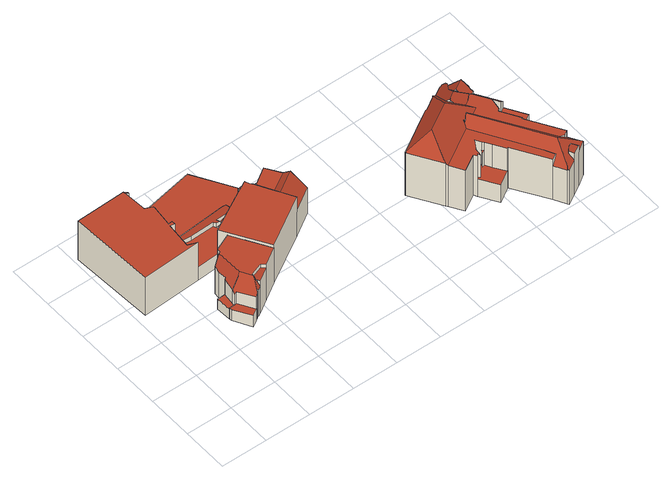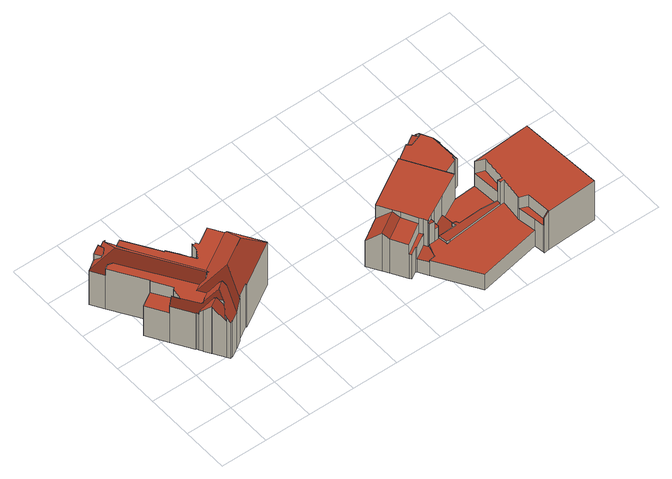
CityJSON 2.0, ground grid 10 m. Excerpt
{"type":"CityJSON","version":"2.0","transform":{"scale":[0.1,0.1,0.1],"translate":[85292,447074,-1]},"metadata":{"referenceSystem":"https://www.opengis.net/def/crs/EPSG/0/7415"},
"CityObjects":{
"building1":{"type":"Building","attributes":{"b3_bag_bag_overlap":0,"b3_bouwlagen":3,"b3_dak_type":"slanted","b3_extrusie":0,"b3_h_dak_50p":9.18,"b3_h_dak_70p":9.2,"b3_h_dak_max":10.09,"b3_h_dak_min":2.19,"b3_h_maaiveld":-0.199,"b3_is_glas_dak":false,"b3_kas_warenhuis":false,"b3_mutatie_AHN3_AHN4":false,"b3_mutatie_AHN4_AHN5":false,"b3_n_vlakken":8,"b3_opp_buitenmuur":221.68,"b3_opp_dak_plat":68.99,"b3_opp_dak_schuin":38.14,"b3_opp_grond":90.68,"b3_opp_scheidingsmuur":89.36,"b3_rmse_lod12":2.49,"b3_rmse_lod13":0.911,"b3_rmse_lod22":0.285,"b3_succes":true,"b3_t_run":308,"b3_val3dity_lod12":"[]","b3_val3dity_lod13":"[]","b3_val3dity_lod22":"[]","b3_volume_lod12":852.06,"b3_volume_lod13":777.36,"b3_volume_lod22":745.06,"geconstateerd":false,"oorspronkelijkbouwjaar":1928,"rf_force_lod11":false,"status":"Pand in gebruik"},"children":["building1-1"]},
"building1-1":{"type":"BuildingPart","parents":["building1"],"geometry":[{"type":"Solid","lod":"2.2","boundaries":[[[[0,1,2,3,4,5,6,7,8,9,10,11,12,13,14,15,16,17,18,19,20,21]],[[22,19,18,23]],[[23,18,17,24]],[[25,26,24,27]],[[28,6,5,29]],[[30,9,8,31]],[[27,24,17,16,32]],[[33,7,6,28]],[[34,35,36,37]],[[38,39,40,41,42,43]],[[43,42,26,25]],[[44,0,21,45]],[[46,47,11,10,48]],[[37,36,47,46]],[[32,16,15,49]],[[50,51,52,53]],[[54,55,56]],[[51,50,56]],[[57,58,12,11,47]],[[55,54,58,57]],[[59,13,12,58]],[[53,52,35,34]],[[48,10,9,30]],[[39,38,60]],[[49,15,14,61]],[[61,14,13,59]],[[45,21,20,62]],[[63,62,20,19,22]],[[42,41,62,63]],[[64,2,1,65,66]],[[66,65,40,39]],[[67,3,2,64]],[[65,1,0,44]],[[31,8,7,33]],[[68,4,3,67]],[[29,5,4,68]],[[35,52,51,56,55,57,47,36]],[[49,61,50,53,69,60,38,43,25,27,32]],[[61,59,58,54,56,50]],[[42,63,22,23,24,26]],[[65,44,45,62,41,40]],[[31,33,28,29,69,53,34,37,46,48,30]],[[29,68,67,64,66,39,60,69]]]],"semantics":{"surfaces":[{"type":"GroundSurface"},{"type":"WallSurface","on_footprint_edge":true},{"type":"WallSurface","on_footprint_edge":false},{"type":"RoofSurface","b3_azimut":160.28,"b3_h_dak_50p":8.37,"b3_h_dak_70p":8.39,"b3_h_dak_max":9.24,"b3_h_dak_min":8.3,"b3_hellingshoek":4.36},{"type":"RoofSurface","b3_azimut":239.44,"b3_h_dak_50p":7.62,"b3_h_dak_70p":8.32,"b3_h_dak_max":9.7,"b3_h_dak_min":5.86,"b3_hellingshoek":58.17},{"type":"RoofSurface","b3_azimut":147.71,"b3_h_dak_50p":8.31,"b3_h_dak_70p":8.35,"b3_h_dak_max":9.04,"b3_h_dak_min":7.97,"b3_hellingshoek":60.77},{"type":"RoofSurface","b3_azimut":255.49,"b3_h_dak_50p":2.77,"b3_h_dak_70p":2.79,"b3_h_dak_max":6.43,"b3_h_dak_min":2.74,"b3_hellingshoek":1.87},{"type":"RoofSurface","b3_azimut":105.83,"b3_h_dak_50p":2.42,"b3_h_dak_70p":2.42,"b3_h_dak_max":6.57,"b3_h_dak_min":2.41,"b3_hellingshoek":0.473},{"type":"RoofSurface","b3_azimut":318.35,"b3_h_dak_50p":9.21,"b3_h_dak_70p":9.22,"b3_h_dak_max":9.7,"b3_h_dak_min":9.16,"b3_hellingshoek":0.509},{"type":"RoofSurface","b3_azimut":268.98,"b3_h_dak_50p":7.52,"b3_h_dak_70p":8.32,"b3_h_dak_max":9.21,"b3_h_dak_min":6.51,"b3_hellingshoek":59.47}],"values":[[0,1,1,2,1,1,1,1,2,2,2,1,1,2,1,2,2,2,1,2,1,2,1,2,1,1,1,1,2,1,2,1,1,1,1,1,3,4,5,6,7,8,9]]}}]},
"building2":{"type":"Building","attributes":{"b3_bag_bag_overlap":0,"b3_bouwlagen":4,"b3_dak_type":"slanted","b3_extrusie":0,"b3_h_dak_50p":9.82,"b3_h_dak_70p":10.02,"b3_h_dak_max":11.3,"b3_h_dak_min":-0.194,"b3_h_maaiveld":-0.245,"b3_is_glas_dak":false,"b3_kas_warenhuis":false,"b3_mutatie_AHN3_AHN4":false,"b3_mutatie_AHN4_AHN5":false,"b3_n_vlakken":27,"b3_opp_buitenmuur":860.23,"b3_opp_dak_plat":609.06,"b3_opp_dak_schuin":77.87,"b3_opp_grond":651.88,"b3_opp_scheidingsmuur":370.91,"b3_rmse_lod12":4.03,"b3_rmse_lod13":0.863,"b3_rmse_lod22":0.54,"b3_succes":true,"b3_t_run":1038,"b3_val3dity_lod12":"[]","b3_val3dity_lod13":"[]","b3_val3dity_lod22":"[]","b3_volume_lod12":6692.59,"b3_volume_lod13":5113.74,"b3_volume_lod22":5020.92,"geconstateerd":false,"oorspronkelijkbouwjaar":1923,"rf_force_lod11":false,"status":"Pand in gebruik"},"children":["building2-1"]},
"building2-1":{"type":"BuildingPart","parents":["building2"],"geometry":[{"type":"Solid","lod":"2.2","boundaries":[[[[70,71,72,73,74,75,76,10,77,78,79,80,81,82,83,84,85,86,87,88]],[[89,80,79,90,91]],[[92,76,75,93]],[[94,10,76,92,95]],[[96,97,98,99]],[[95,92,97,96]],[[100,70,88,101,102]],[[103,104,105,106]],[[107,108,109,110]],[[108,111,112,113,114]],[[93,75,74,115]],[[115,74,73,116]],[[101,88,87,117]],[[118,119,120,121]],[[122,78,77,123]],[[124,125,126,127]],[[128,129,130,131]],[[132,133,134,129,128]],[[135,136,84,83,137]],[[90,79,78,122]],[[138,139,140,141,142]],[[141,140,143,144,145]],[[146,121,120,123,147]],[[147,123,77,10,94]],[[142,141,148,149]],[[150,127,126,149,151]],[[152,153,154,125,124]],[[155,156,157,158,159]],[[102,101,157,156]],[[160,161,127,150]],[[159,158,162,161,160]],[[163,104,164,153,152]],[[161,162,104,163]],[[153,164,104,103]],[[106,105,117,165]],[[165,117,87,86,166]],[[167,118,168,169]],[[169,168,170,171]],[[172,82,81,173]],[[137,83,82,172]],[[131,130,174,175]],[[173,81,80,89]],[[175,174,136,135]],[[176,177,85,84,136]],[[178,179,180,181]],[[129,134,177,176]],[[166,86,85,177]],[[110,109,182,183]],[[183,182,114,184]],[[184,114,113,185,186]],[[113,112,187,188]],[[189,190,133,132]],[[186,185,191,190,189]],[[192,193,194,195]],[[181,180,196,197]],[[198,197,196,179,178,199]],[[144,143,197,198]],[[125,154,139,138]],[[200,201,119,118,167]],[[116,73,72,193,192]],[[151,149,148,121,146]],[[99,98,195,202]],[[202,195,194,156,155]],[[193,72,71,203]],[[203,71,70,100]],[[145,144,204]],[[171,170,204]],[[91,90,111,108,107]],[[188,187,201,200]],[[199,178,191,185]],[[93,115,97,92]],[[161,163,152,124,127]],[[117,105,104,164,104,162,158,157,101]],[[175,135,137,172]],[[129,176,136,174,130]],[[114,182,109,108]],[[179,196,180]],[[125,138,142,149,126]],[[145,204,170,168,118,121,148,141]],[[98,116,192,195]],[[116,98,97,115]],[[202,155,159,160,150,151,146,147,94,95,96,99]],[[203,100,102,156,194,193]],[[201,187,112,111,90,122,123,120,119]],[[91,107,110,183,184,186,189,132,128,131,175,172,173,89]],[[191,178,181,197,143,140,139,154,153,103,106,165,166,177,134,133,190]],[[199,185,113,188,200,167,169,171,204,144,198]]]],"semantics":{"surfaces":[{"type":"GroundSurface"},{"type":"WallSurface","on_footprint_edge":true},{"type":"WallSurface","on_footprint_edge":false},{"type":"RoofSurface","b3_azimut":148.73,"b3_h_dak_50p":8.41,"b3_h_dak_70p":9.18,"b3_h_dak_max":10.2,"b3_h_dak_min":6.64,"b3_hellingshoek":44.58},{"type":"RoofSurface","b3_azimut":324.52,"b3_h_dak_50p":9.09,"b3_h_dak_70p":9.09,"b3_h_dak_max":10.14,"b3_h_dak_min":9.09,"b3_hellingshoek":18.89},{"type":"RoofSurface","b3_azimut":141.37,"b3_h_dak_50p":3.29,"b3_h_dak_70p":3.33,"b3_h_dak_max":6.27,"b3_h_dak_min":3.19,"b3_hellingshoek":4.12},{"type":"RoofSurface","b3_azimut":86.12,"b3_h_dak_50p":8.96,"b3_h_dak_70p":10,"b3_h_dak_max":10,"b3_h_dak_min":8.94,"b3_hellingshoek":42.73},{"type":"RoofSurface","b3_azimut":268.9,"b3_h_dak_50p":6.91,"b3_h_dak_70p":6.92,"b3_h_dak_max":9.98,"b3_h_dak_min":6.88,"b3_hellingshoek":1.91},{"type":"RoofSurface","b3_azimut":255.92,"b3_h_dak_50p":6.83,"b3_h_dak_70p":6.84,"b3_h_dak_max":9.91,"b3_h_dak_min":6.78,"b3_hellingshoek":1.9},{"type":"RoofSurface","b3_azimut":56.77,"b3_h_dak_50p":-0.111,"b3_h_dak_70p":-0.111,"b3_h_dak_max":-0.108,"b3_h_dak_min":-0.112,"b3_hellingshoek":0.366},{"type":"RoofSurface","b3_azimut":306.59,"b3_h_dak_50p":6.9,"b3_h_dak_70p":6.9,"b3_h_dak_max":10.11,"b3_h_dak_min":6.89,"b3_hellingshoek":1.23},{"type":"RoofSurface","b3_azimut":328.1,"b3_h_dak_50p":4.41,"b3_h_dak_70p":4.64,"b3_h_dak_max":10.08,"b3_h_dak_min":3.31,"b3_hellingshoek":32.75},{"type":"RoofSurface","b3_azimut":324.1,"b3_h_dak_50p":8.77,"b3_h_dak_70p":8.8,"b3_h_dak_max":10.18,"b3_h_dak_min":8.69,"b3_hellingshoek":2.25},{"type":"RoofSurface","b3_azimut":328.09,"b3_h_dak_50p":9.24,"b3_h_dak_70p":9.44,"b3_h_dak_max":10.18,"b3_h_dak_min":8.79,"b3_hellingshoek":32.75},{"type":"RoofSurface","b3_azimut":257.18,"b3_h_dak_50p":10.06,"b3_h_dak_70p":10.11,"b3_h_dak_max":10.2,"b3_h_dak_min":9.92,"b3_hellingshoek":1.11},{"type":"RoofSurface","b3_azimut":172.3,"b3_h_dak_50p":6.27,"b3_h_dak_70p":6.29,"b3_h_dak_max":8.7,"b3_h_dak_min":6.19,"b3_hellingshoek":2.54},{"type":"RoofSurface","b3_azimut":154.1,"b3_h_dak_50p":3.34,"b3_h_dak_70p":3.34,"b3_h_dak_max":10.02,"b3_h_dak_min":3.33,"b3_hellingshoek":0.233},{"type":"RoofSurface","b3_azimut":110.45,"b3_h_dak_50p":10.02,"b3_h_dak_70p":10.06,"b3_h_dak_max":10.16,"b3_h_dak_min":9.87,"b3_hellingshoek":0.948},{"type":"RoofSurface","b3_azimut":120.73,"b3_h_dak_50p":3.87,"b3_h_dak_70p":3.9,"b3_h_dak_max":9.93,"b3_h_dak_min":3.75,"b3_hellingshoek":0.666},{"type":"RoofSurface","b3_azimut":357.84,"b3_h_dak_50p":4.3,"b3_h_dak_70p":4.34,"b3_h_dak_max":4.47,"b3_h_dak_min":4.17,"b3_hellingshoek":6.94}],"values":[[0,1,1,1,2,2,1,2,2,2,1,1,1,2,1,2,2,2,1,1,2,2,2,1,2,2,2,2,2,2,2,2,2,2,2,1,2,2,1,1,2,1,2,1,2,2,1,2,2,2,2,2,2,2,2,2,2,2,2,1,2,2,2,1,1,2,2,2,2,2,3,4,5,6,7,8,9,10,11,12,13,14,15,16,17,18,19]]}}]},
"building3":{"type":"Building","attributes":{"b3_bouwlagen":3,"b3_dak_type":"slanted","b3_extrusie":0,"b3_h_dak_50p":10.86,"b3_h_dak_70p":11.75,"b3_h_dak_max":16.23,"b3_h_dak_min":4.48,"b3_h_maaiveld":-0.177,"b3_is_glas_dak":false,"b3_kas_warenhuis":false,"b3_mutatie_AHN3_AHN4":false,"b3_mutatie_AHN4_AHN5":false,"b3_n_vlakken":26,"b3_opp_buitenmuur":1049.02,"b3_opp_dak_plat":180.26,"b3_opp_dak_schuin":383.92,"b3_opp_grond":385.2,"b3_opp_scheidingsmuur":0,"b3_rmse_lod12":2.13,"b3_rmse_lod13":1.28,"b3_rmse_lod22":0.318,"b3_succes":true,"b3_t_run":907,"b3_val3dity_lod12":"[]","b3_val3dity_lod13":"[]","b3_val3dity_lod22":"[]","b3_volume_lod12":4603.36,"b3_volume_lod13":4438.03,"b3_volume_lod22":4277.06,"geconstateerd":false,"oorspronkelijkbouwjaar":1920,"rf_force_lod11":false,"status":"Pand in gebruik"},"children":["building3-1"]},
"building3-1":{"type":"BuildingPart","parents":["building3"],"geometry":[{"type":"Solid","lod":"2.2","boundaries":[[[[205,206,207,208,209,210,211,212,213,214,215,216,217,218,219,220,221,222,223,224,225,226,227,228,229,230,231,232,233,234,235,236,237,238,239,240,241,242,243,244]],[[245,214,213,246]],[[247,248,244,243,249]],[[250,251,252]],[[253,237,236,254,255]],[[256,257,258,259]],[[259,258,260]],[[261,262,263]],[[264,265,238,237,253]],[[257,205,244,248]],[[248,247,266]],[[267,268,269,270]],[[271,272,273]],[[274,239,238,265]],[[275,276,231,230,277]],[[278,229,228,279]],[[280,223,222,281]],[[246,213,212,282]],[[283,220,219,284]],[[285,286,268,267]],[[287,288,289]],[[286,285,289]],[[290,210,209,291,292]],[[292,291,293,294]],[[291,209,208,295]],[[281,222,221,296]],[[296,221,220,283]],[[297,217,216,298]],[[298,216,215,299]],[[288,287,300]],[[301,302,226,225,303]],[[303,225,224,304]],[[254,236,235,305]],[[277,230,229,278]],[[306,307,308]],[[294,293,309,310]],[[310,309,311,312]],[[313,314,315,316]],[[317,318,319]],[[318,317,265,264]],[[320,321,322]],[[323,241,240,320]],[[321,320,240,239,274]],[[295,208,207,324]],[[325,326,324,327]],[[282,212,211,328]],[[328,211,210,290]],[[329,330,331,332,333]],[[299,215,214,245]],[[334,227,226,302]],[[270,269,302,301]],[[335,336,337,338]],[[339,340,336,335]],[[255,254,340,339]],[[341,342,343,344]],[[305,235,234,343]],[[345,346,347]],[[344,343,234,233,348]],[[312,311,349,350]],[[338,337,342,341]],[[316,315,351,352]],[[352,351,242,241,323,353]],[[249,243,242,351]],[[350,349,330,329]],[[354,355,356,326,325]],[[353,323,357,358]],[[358,357,314,313]],[[359,218,217,297]],[[284,219,218,359]],[[304,224,223,280]],[[251,307,306]],[[251,250,360]],[[279,228,227,334]],[[276,275,361]],[[362,232,231,276]],[[348,233,232,362]],[[333,332,355,354]],[[363,364,356,355]],[[332,331,364,363]],[[346,345,365]],[[272,271,262,261]],[[327,324,207,206,366]],[[366,206,205,257,256]],[[246,367,299,245]],[[342,337,336,340,254,305,343]],[[272,261,263,368,260,258,257,248,266,369]],[[358,313,316,352,353]],[[322,369,266,247,249,351,315,314,357,323,320]],[[284,359,297,298,299,367,370,283]],[[251,306,308,371,285,267,270,301,303,304,280,281,252]],[[365,345,371,308,307,251,360,372]],[[334,302,269,268,286,289,288,279]],[[369,322,321,274,265,317,319,373,273,272]],[[361,275,277,278,279,288,300]],[[348,362,276,361,300,287,289,285,371,345,347,338,341,344]],[[364,331,330,349,311,309,293,291,295,324,326,356]],[[332,363,355]],[[374,375,372,360,250,252,281,296,283,370,376]],[[262,271,273,373,374,376,370,367,246,282,368,263]],[[375,374,373,319,318,264,253,255,339,335,338,347,346,365,372]],[[366,256,259,260,368,282,328,290,292,294,310,312,350,329,333,354,325,327]]]],"semantics":{"surfaces":[{"type":"GroundSurface"},{"type":"WallSurface","on_footprint_edge":true},{"type":"WallSurface","on_footprint_edge":false},{"type":"RoofSurface","b3_azimut":238.57,"b3_h_dak_50p":12.29,"b3_h_dak_70p":12.97,"b3_h_dak_max":14.8,"b3_h_dak_min":11.02,"b3_hellingshoek":44.41},{"type":"RoofSurface","b3_azimut":185.8,"b3_h_dak_50p":7.68,"b3_h_dak_70p":7.7,"b3_h_dak_max":10.71,"b3_h_dak_min":7.64,"b3_hellingshoek":0.907},{"type":"RoofSurface","b3_azimut":238.14,"b3_h_dak_50p":11.48,"b3_h_dak_70p":11.95,"b3_h_dak_max":12.72,"b3_h_dak_min":8.7,"b3_hellingshoek":44.31},{"type":"RoofSurface","b3_azimut":80.11,"b3_h_dak_50p":10.55,"b3_h_dak_70p":10.55,"b3_h_dak_max":10.57,"b3_h_dak_min":10.54,"b3_hellingshoek":0.461},{"type":"RoofSurface","b3_azimut":147.99,"b3_h_dak_50p":10.51,"b3_h_dak_70p":10.88,"b3_h_dak_max":12.6,"b3_h_dak_min":9,"b3_hellingshoek":44.6},{"type":"RoofSurface","b3_azimut":328.29,"b3_h_dak_50p":12.44,"b3_h_dak_70p":13.22,"b3_h_dak_max":15.11,"b3_h_dak_min":10.76,"b3_hellingshoek":44.46},{"type":"RoofSurface","b3_azimut":328.56,"b3_h_dak_50p":10.77,"b3_h_dak_70p":11.49,"b3_h_dak_max":13.36,"b3_h_dak_min":9.08,"b3_hellingshoek":44.36},{"type":"RoofSurface","b3_azimut":148.45,"b3_h_dak_50p":12.08,"b3_h_dak_70p":12.51,"b3_h_dak_max":13.36,"b3_h_dak_min":10.94,"b3_hellingshoek":45.02},{"type":"RoofSurface","b3_azimut":326.97,"b3_h_dak_50p":11.03,"b3_h_dak_70p":11.41,"b3_h_dak_max":12.42,"b3_h_dak_min":9.93,"b3_hellingshoek":44.1},{"type":"RoofSurface","b3_azimut":58.08,"b3_h_dak_50p":11.19,"b3_h_dak_70p":11.7,"b3_h_dak_max":12.72,"b3_h_dak_min":8.46,"b3_hellingshoek":43.99},{"type":"RoofSurface","b3_azimut":149.9,"b3_h_dak_50p":11.42,"b3_h_dak_70p":11.74,"b3_h_dak_max":12.42,"b3_h_dak_min":10.32,"b3_hellingshoek":44.71},{"type":"RoofSurface","b3_azimut":57.85,"b3_h_dak_50p":10.21,"b3_h_dak_70p":10.74,"b3_h_dak_max":12.58,"b3_h_dak_min":9.08,"b3_hellingshoek":44.22},{"type":"RoofSurface","b3_azimut":136.32,"b3_h_dak_50p":4.53,"b3_h_dak_70p":4.53,"b3_h_dak_max":10.64,"b3_h_dak_min":4.52,"b3_hellingshoek":0.123},{"type":"RoofSurface","b3_azimut":238.2,"b3_h_dak_50p":8.54,"b3_h_dak_70p":8.54,"b3_h_dak_max":8.57,"b3_h_dak_min":8.12,"b3_hellingshoek":43.9},{"type":"RoofSurface","b3_azimut":58.28,"b3_h_dak_50p":12.11,"b3_h_dak_70p":12.71,"b3_h_dak_max":14.46,"b3_h_dak_min":9.33,"b3_hellingshoek":44.19},{"type":"RoofSurface","b3_azimut":148.01,"b3_h_dak_50p":12.63,"b3_h_dak_70p":13.49,"b3_h_dak_max":15.11,"b3_h_dak_min":10.76,"b3_hellingshoek":43.67},{"type":"RoofSurface","b3_azimut":216.6,"b3_h_dak_50p":10.61,"b3_h_dak_70p":10.66,"b3_h_dak_max":11.1,"b3_h_dak_min":10.48,"b3_hellingshoek":1.48},{"type":"RoofSurface","b3_azimut":97.89,"b3_h_dak_50p":10.63,"b3_h_dak_70p":10.66,"b3_h_dak_max":10.97,"b3_h_dak_min":10.51,"b3_hellingshoek":0.625}],"values":[[0,1,1,2,1,2,2,2,1,1,2,2,2,1,1,1,1,1,1,2,2,2,1,2,1,1,1,1,1,2,1,1,1,1,2,2,2,2,2,2,2,1,1,1,2,1,1,2,1,1,2,2,2,2,2,1,2,1,2,2,2,1,1,2,2,2,2,1,1,1,2,2,1,2,1,1,2,2,2,2,2,1,1,3,4,5,6,7,8,9,10,11,12,13,14,15,16,17,18,19,20]]}}]}
},
"vertices":[
[130,202,8],[147,203,8],[149,203,8],[148,221,8],[149,234,8],[162,239,8],[166,240,8],[166,248,8],[170,250,8],[202,264,8],[248,188,8],[212,165,8],[184,147,8],[177,143,8],[172,142,8],[172,140,8],[171,139,8],[167,137,8],[153,128,8],[132,164,8],[132,170,8],[131,170,8],[132,164,37],[153,128,38],[167,137,38],[147,170,69],[147,170,38],[167,137,71],[166,240,102],[162,239,102],[202,264,102],[170,250,102],[171,139,77],[166,248,102],[179,163,102],[179,163,94],[204,172,94],[204,172,102],[144,177,71],[144,177,69],[144,177,34],[144,170,34],[144,170,38],[144,170,65],[130,202,34],[131,170,34],[212,165,102],[212,165,93],[248,188,102],[172,140,79],[177,157,101],[177,157,94],[177,159,94],[177,159,102],[181,152,89],[181,152,93],[179,154,93],[184,147,93],[184,147,79],[177,143,79],[160,180,95],[172,142,81],[132,170,34],[132,170,37],[149,203,78],[147,203,34],[147,203,74],[148,221,77],[149,234,80],[164,182,102],
[337,349,8],[353,359,8],[356,354,8],[375,322,8],[383,310,8],[400,282,8],[351,251,8],[192,280,8],[191,281,8],[145,278,8],[19,270,8],[8,451,8],[117,456,8],[128,457,8],[128,454,8],[131,434,8],[267,461,8],[323,371,8],[335,351,8],[19,270,110],[145,278,43],[145,278,109],[351,251,75],[400,282,76],[248,188,110],[351,251,112],[335,280,112],[335,280,108],[327,293,98],[327,293,112],[337,349,73],[335,351,42],[335,351,73],[300,341,48],[300,341,43],[308,369,44],[308,369,48],[145,279,109],[145,279,78],[126,286,78],[126,286,109],[145,279,43],[141,339,44],[141,339,54],[141,339,79],[383,310,108],[375,322,99],[323,371,43],[231,332,44],[231,332,43],[244,309,43],[244,309,61],[191,281,43],[192,280,43],[287,341,100],[287,341,79],[289,333,79],[289,333,102],[137,395,109],[137,395,79],[121,402,79],[121,402,110],[137,393,109],[137,393,49],[137,395,49],[128,454,99],[128,454,79],[128,457,100],[277,340,79],[277,340,48],[276,339,48],[276,339,56],[276,339,79],[276,340,48],[276,340,54],[276,340,55],[244,309,110],[192,280,109],[277,327,63],[277,327,79],[289,333,111],[277,327,111],[299,341,102],[299,341,48],[287,341,48],[305,331,111],[305,331,72],[305,331,42],[301,340,43],[301,340,111],[299,339,111],[299,339,103],[299,339,43],[300,341,103],[299,341,43],[323,371,47],[267,461,49],[231,332,55],[239,331,47],[239,331,55],[236,339,42],[236,339,54],[117,456,110],[8,451,112],[117,453,79],[117,453,110],[131,434,79],[131,434,50],[266,359,48],[266,359,9],[273,360,9],[273,360,48],[131,340,78],[131,340,109],[141,339,109],[141,347,53],[141,347,109],[176,336,43],[176,336,54],[132,346,109],[132,346,49],[141,347,49],[356,354,97],[356,354,73],[310,324,72],[310,324,97],[273,358,9],[273,358,48],[273,358,52],[266,359,52],[228,338,54],[228,338,43],[310,324,112],[353,359,73],[274,340,54],
[764,34,8],[719,106,8],[717,105,8],[687,86,8],[663,124,8],[659,131,8],[624,110,8],[607,138,8],[604,142,8],[564,206,8],[566,207,8],[564,208,8],[656,265,8],[658,263,8],[684,280,8],[686,281,8],[687,284,8],[702,294,8],[721,305,8],[722,304,8],[726,307,8],[730,300,8],[745,276,8],[746,275,8],[754,263,8],[754,261,8],[758,255,8],[760,250,8],[761,250,8],[788,207,8],[814,165,8],[784,146,8],[782,145,8],[827,73,8],[844,46,8],[842,45,8],[821,31,8],[803,20,8],[780,6,8],[778,9,8],[564,206,121],[604,142,121],[778,9,102],[778,9,98],[780,6,98],[696,244,134],[696,244,141],[692,251,133],[782,145,116],[784,146,86],[784,146,116],[764,34,115],[764,34,98],[777,41,113],[777,41,115],[766,62,115],[694,198,124],[694,198,121],[692,201,125],[827,73,115],[827,73,98],[782,14,103],[718,277,125],[718,277,116],[729,293,108],[729,293,117],[701,205,124],[701,205,134],[707,211,126],[844,46,98],[758,255,109],[758,255,104],[754,261,116],[754,263,118],[746,275,132],[721,305,103],[702,294,103],[607,138,117],[686,281,123],[684,280,123],[717,273,128],[717,273,119],[724,262,128],[724,262,132],[722,265,128],[659,131,116],[663,124,55],[663,124,116],[666,128,55],[666,128,116],[687,86,55],[687,284,121],[656,265,121],[564,208,121],[566,207,122],[726,258,128],[730,300,112],[730,300,103],[726,307,104],[722,304,104],[814,165,87],[697,244,142],[697,244,140],[698,245,141],[669,123,55],[669,123,116],[671,138,55],[671,138,116],[807,42,115],[807,42,114],[798,32,110],[798,32,116],[818,67,109],[818,67,115],[808,70,115],[842,45,98],[842,45,100],[842,46,100],[821,31,98],[717,105,55],[701,129,116],[701,129,55],[717,105,116],[624,110,117],[683,157,116],[683,157,55],[690,146,55],[690,146,95],[690,146,116],[745,276,131],[764,189,117],[764,189,87],[768,214,87],[768,214,117],[760,185,116],[760,185,87],[777,199,117],[777,199,87],[788,207,87],[788,207,104],[742,248,120],[742,248,117],[746,247,118],[761,250,104],[672,139,55],[672,139,116],[803,20,98],[803,20,116],[821,31,115],[693,142,116],[693,142,96],[693,142,55],[814,44,112],[814,44,115],[658,263,123],[699,238,134],[753,252,109],[760,250,104],[688,141,91],[688,141,55],[733,239,117],[719,106,116],[616,195,158],[689,189,116],[793,57,134],[674,231,158],[713,255,141],[723,233,117],[720,208,116],[733,216,117],[733,217,117],[731,217,118]
]}
